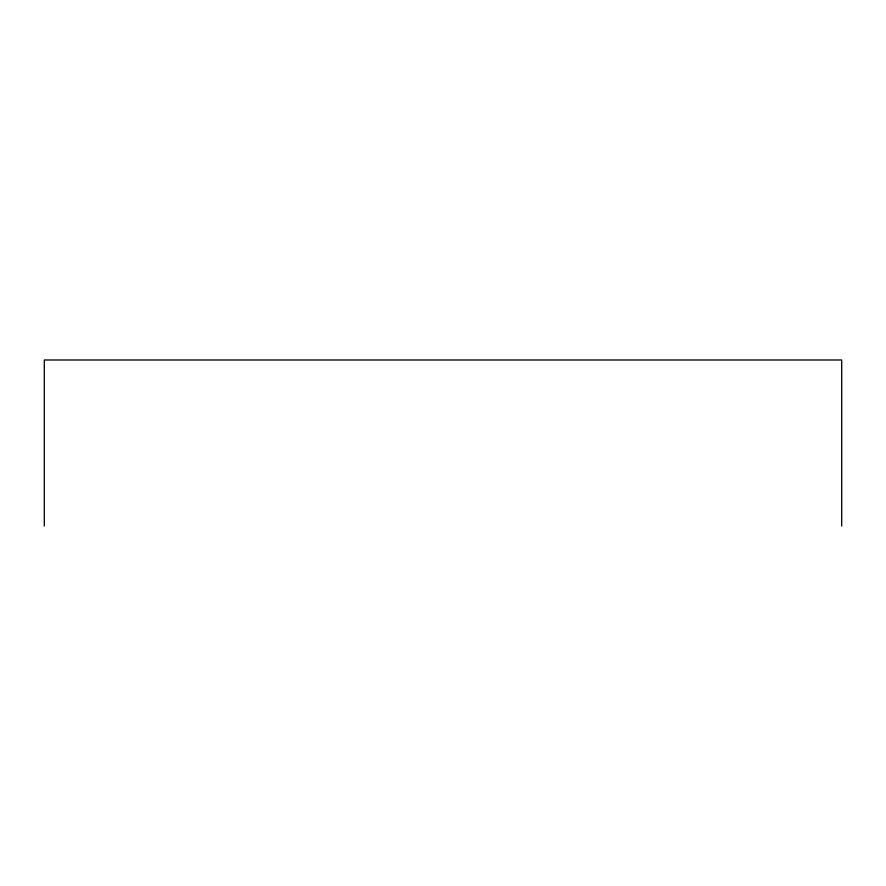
<?xml version="1.0" encoding="UTF-8"?>
<svg xmlns="http://www.w3.org/2000/svg" width="886" height="886" viewBox="0 0 886 886"><rect width="100%" height="100%" fill="white"/><g stroke="black" fill="none" stroke-linecap="round" stroke-linejoin="round"><path stroke-width="1.33" d="M841.7 526.007L841.7 359.993L44.3 359.993L44.3 526.007"/></g></svg>
